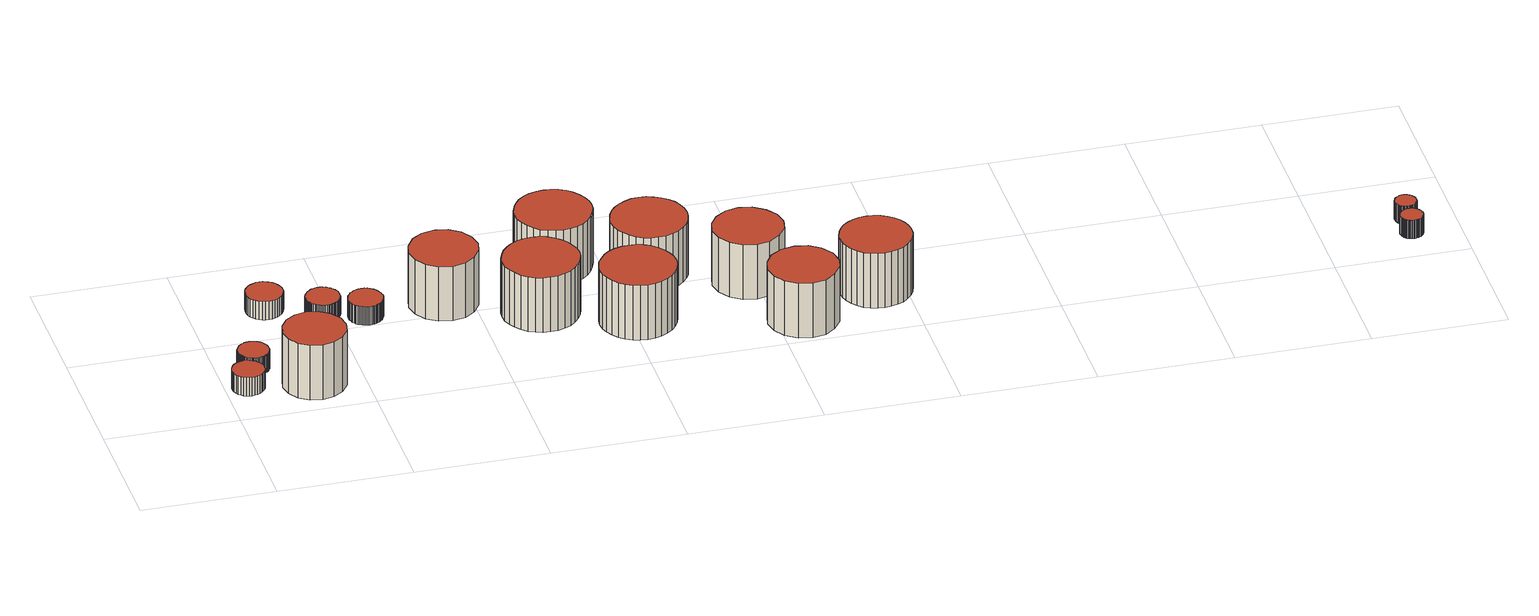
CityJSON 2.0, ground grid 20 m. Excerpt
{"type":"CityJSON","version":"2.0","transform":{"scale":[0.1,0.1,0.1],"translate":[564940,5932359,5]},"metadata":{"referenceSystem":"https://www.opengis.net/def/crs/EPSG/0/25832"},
"CityObjects":{
"building1":{"type":"Building","attributes":{"Gemeindeschluessel":"02000000","Geometrietyp2DReferenz":"3000","function":"51003_1205","roofType":"1000","measuredHeight":3},"geometry":[{"type":"MultiSurface","lod":"2","boundaries":[[[0,1,2,3,4,5,6,7,8,9,10,11,12,13,14,15,16,17,18,19,20,21,22,23,24,25,26,27,28,29,30,31,32,33,34,35]],[[36,37,38,39,40,41,42,43,44,45,46,47,48,49,50,51,52,53,54,55,56,57,58,59,60,61,62,63,64,65,66,67,68,69,70,71]],[[71,70,1,0]],[[70,69,2,1]],[[69,68,3,2]],[[68,67,4,3]],[[67,66,5,4]],[[66,65,6,5]],[[65,64,7,6]],[[64,63,8,7]],[[63,62,9,8]],[[62,61,10,9]],[[61,60,11,10]],[[60,59,12,11]],[[59,58,13,12]],[[58,57,14,13]],[[57,56,15,14]],[[56,55,16,15]],[[55,54,17,16]],[[54,53,18,17]],[[53,52,19,18]],[[52,51,20,19]],[[51,50,21,20]],[[50,49,22,21]],[[49,48,23,22]],[[48,47,24,23]],[[47,46,25,24]],[[46,45,26,25]],[[45,44,27,26]],[[44,43,28,27]],[[43,42,29,28]],[[42,41,30,29]],[[41,40,31,30]],[[40,39,32,31]],[[39,38,33,32]],[[38,37,34,33]],[[37,36,35,34]],[[36,71,0,35]]],"semantics":{"surfaces":[{"type":"GroundSurface"},{"type":"RoofSurface"},{"type":"WallSurface"}],"values":[0,1,2,2,2,2,2,2,2,2,2,2,2,2,2,2,2,2,2,2,2,2,2,2,2,2,2,2,2,2,2,2,2,2,2,2,2,2]}}]},
"building2":{"type":"Building","attributes":{"Gemeindeschluessel":"02000000","Geometrietyp2DReferenz":"3000","function":"51003_1205","roofType":"1000","measuredHeight":3},"geometry":[{"type":"MultiSurface","lod":"2","boundaries":[[[72,73,74,75,76,77,78,79,80,81,82,83,84,85,86,87,88,89,90,91,92,93,94,95,96,97,98,99,100,101,102,103,104,105,106,107,108,109,110,111,112,113,114,115,116,117,118,119,120,121,122,123,124,125,126,127,128,129,130,131,132,133,134,135,136,137,138,139,140,141,142,143]],[[144,145,146,147,148,149,150,151,152,153,154,155,156,157,158,159,160,161,162,163,164,165,166,167,168,169,170,171,172,173,174,175,176,177,178,179,180,181,182,183,184,185,186,187,188,189,190,191,192,193,194,195,196,197,198,199,200,201,202,203,204,205,206,207,208,209,210,211,212,213,214,215]],[[215,214,73,72]],[[214,213,74,73]],[[213,212,75,74]],[[212,211,76,75]],[[211,210,77,76]],[[210,209,78,77]],[[209,208,79,78]],[[208,207,80,79]],[[207,206,81,80]],[[206,205,82,81]],[[205,204,83,82]],[[204,203,84,83]],[[203,202,85,84]],[[202,201,86,85]],[[201,200,87,86]],[[200,199,88,87]],[[199,198,89,88]],[[198,197,90,89]],[[197,196,91,90]],[[196,195,92,91]],[[195,194,93,92]],[[194,193,94,93]],[[193,192,95,94]],[[192,191,96,95]],[[191,190,97,96]],[[190,189,98,97]],[[189,188,99,98]],[[188,187,100,99]],[[187,186,101,100]],[[186,185,102,101]],[[185,184,103,102]],[[184,183,104,103]],[[183,182,105,104]],[[182,181,106,105]],[[181,180,107,106]],[[180,179,108,107]],[[179,178,109,108]],[[178,177,110,109]],[[177,176,111,110]],[[176,175,112,111]],[[175,174,113,112]],[[174,173,114,113]],[[173,172,115,114]],[[172,171,116,115]],[[171,170,117,116]],[[170,169,118,117]],[[169,168,119,118]],[[168,167,120,119]],[[167,166,121,120]],[[166,165,122,121]],[[165,164,123,122]],[[164,163,124,123]],[[163,162,125,124]],[[162,161,126,125]],[[161,160,127,126]],[[160,159,128,127]],[[159,158,129,128]],[[158,157,130,129]],[[157,156,131,130]],[[156,155,132,131]],[[155,154,133,132]],[[154,153,134,133]],[[153,152,135,134]],[[152,151,136,135]],[[151,150,137,136]],[[150,149,138,137]],[[149,148,139,138]],[[148,147,140,139]],[[147,146,141,140]],[[146,145,142,141]],[[145,144,143,142]],[[144,215,72,143]]],"semantics":{"surfaces":[{"type":"GroundSurface"},{"type":"RoofSurface"},{"type":"WallSurface"}],"values":[0,1,2,2,2,2,2,2,2,2,2,2,2,2,2,2,2,2,2,2,2,2,2,2,2,2,2,2,2,2,2,2,2,2,2,2,2,2,2,2,2,2,2,2,2,2,2,2,2,2,2,2,2,2,2,2,2,2,2,2,2,2,2,2,2,2,2,2,2,2,2,2,2,2]}}]},
"building3":{"type":"Building","attributes":{"Gemeindeschluessel":"02000000","Geometrietyp2DReferenz":"3000","function":"51003_1205","roofType":"1000","measuredHeight":9},"geometry":[{"type":"MultiSurface","lod":"2","boundaries":[[[216,217,218,219,220,221,222,223,224,225,226,227,228,229,230,231]],[[232,233,234,235,236,237,238,239,240,241,242,243,244,245,246,247]],[[247,246,217,216]],[[246,245,218,217]],[[245,244,219,218]],[[244,243,220,219]],[[243,242,221,220]],[[242,241,222,221]],[[241,240,223,222]],[[240,239,224,223]],[[239,238,225,224]],[[238,237,226,225]],[[237,236,227,226]],[[236,235,228,227]],[[235,234,229,228]],[[234,233,230,229]],[[233,232,231,230]],[[232,247,216,231]]],"semantics":{"surfaces":[{"type":"GroundSurface"},{"type":"RoofSurface"},{"type":"WallSurface"}],"values":[0,1,2,2,2,2,2,2,2,2,2,2,2,2,2,2,2,2]}}]},
"building4":{"type":"Building","attributes":{"Gemeindeschluessel":"02000000","Geometrietyp2DReferenz":"3000","function":"51003_1205","roofType":"1000","measuredHeight":3},"geometry":[{"type":"MultiSurface","lod":"2","boundaries":[[[248,249,250,251,252,253,254,255,256,257,258,259,260,261,262,263,264,265,266,267,268,269,270,271,272,273,274,275,276,277,278,279,280,281,282,283]],[[284,285,286,287,288,289,290,291,292,293,294,295,296,297,298,299,300,301,302,303,304,305,306,307,308,309,310,311,312,313,314,315,316,317,318,319]],[[319,318,249,248]],[[318,317,250,249]],[[317,316,251,250]],[[316,315,252,251]],[[315,314,253,252]],[[314,313,254,253]],[[313,312,255,254]],[[312,311,256,255]],[[311,310,257,256]],[[310,309,258,257]],[[309,308,259,258]],[[308,307,260,259]],[[307,306,261,260]],[[306,305,262,261]],[[305,304,263,262]],[[304,303,264,263]],[[303,302,265,264]],[[302,301,266,265]],[[301,300,267,266]],[[300,299,268,267]],[[299,298,269,268]],[[298,297,270,269]],[[297,296,271,270]],[[296,295,272,271]],[[295,294,273,272]],[[294,293,274,273]],[[293,292,275,274]],[[292,291,276,275]],[[291,290,277,276]],[[290,289,278,277]],[[289,288,279,278]],[[288,287,280,279]],[[287,286,281,280]],[[286,285,282,281]],[[285,284,283,282]],[[284,319,248,283]]],"semantics":{"surfaces":[{"type":"GroundSurface"},{"type":"RoofSurface"},{"type":"WallSurface"}],"values":[0,1,2,2,2,2,2,2,2,2,2,2,2,2,2,2,2,2,2,2,2,2,2,2,2,2,2,2,2,2,2,2,2,2,2,2,2,2]}}]},
"building5":{"type":"Building","attributes":{"Gemeindeschluessel":"02000000","Geometrietyp2DReferenz":"3000","function":"51003_1205","roofType":"1000","measuredHeight":3},"geometry":[{"type":"MultiSurface","lod":"2","boundaries":[[[320,321,322,323,324,325,326,327,328,329,330,331,332,333,334,335,336,337,338,339,340,341,342,343,344,345,346,347,348,349,350,351,352,353,354,355,356,357,358,359,360,361,362,363,364,365,366,367,368,369,370,371,372,373,374,375,376,377,378,379,380,381,382,383,384,385,386,387,388,389,390,391]],[[392,393,394,395,396,397,398,399,400,401,402,403,404,405,406,407,408,409,410,411,412,413,414,415,416,417,418,419,420,421,422,423,424,425,426,427,428,429,430,431,432,433,434,435,436,437,438,439,440,441,442,443,444,445,446,447,448,449,450,451,452,453,454,455,456,457,458,459,460,461,462,463]],[[463,462,321,320]],[[462,461,322,321]],[[461,460,323,322]],[[460,459,324,323]],[[459,458,325,324]],[[458,457,326,325]],[[457,456,327,326]],[[456,455,328,327]],[[455,454,329,328]],[[454,453,330,329]],[[453,452,331,330]],[[452,451,332,331]],[[451,450,333,332]],[[450,449,334,333]],[[449,448,335,334]],[[448,447,336,335]],[[447,446,337,336]],[[446,445,338,337]],[[445,444,339,338]],[[444,443,340,339]],[[443,442,341,340]],[[442,441,342,341]],[[441,440,343,342]],[[440,439,344,343]],[[439,438,345,344]],[[438,437,346,345]],[[437,436,347,346]],[[436,435,348,347]],[[435,434,349,348]],[[434,433,350,349]],[[433,432,351,350]],[[432,431,352,351]],[[431,430,353,352]],[[430,429,354,353]],[[429,428,355,354]],[[428,427,356,355]],[[427,426,357,356]],[[426,425,358,357]],[[425,424,359,358]],[[424,423,360,359]],[[423,422,361,360]],[[422,421,362,361]],[[421,420,363,362]],[[420,419,364,363]],[[419,418,365,364]],[[418,417,366,365]],[[417,416,367,366]],[[416,415,368,367]],[[415,414,369,368]],[[414,413,370,369]],[[413,412,371,370]],[[412,411,372,371]],[[411,410,373,372]],[[410,409,374,373]],[[409,408,375,374]],[[408,407,376,375]],[[407,406,377,376]],[[406,405,378,377]],[[405,404,379,378]],[[404,403,380,379]],[[403,402,381,380]],[[402,401,382,381]],[[401,400,383,382]],[[400,399,384,383]],[[399,398,385,384]],[[398,397,386,385]],[[397,396,387,386]],[[396,395,388,387]],[[395,394,389,388]],[[394,393,390,389]],[[393,392,391,390]],[[392,463,320,391]]],"semantics":{"surfaces":[{"type":"GroundSurface"},{"type":"RoofSurface"},{"type":"WallSurface"}],"values":[0,1,2,2,2,2,2,2,2,2,2,2,2,2,2,2,2,2,2,2,2,2,2,2,2,2,2,2,2,2,2,2,2,2,2,2,2,2,2,2,2,2,2,2,2,2,2,2,2,2,2,2,2,2,2,2,2,2,2,2,2,2,2,2,2,2,2,2,2,2,2,2,2,2]}}]},
"building6":{"type":"Building","attributes":{"Gemeindeschluessel":"02000000","Geometrietyp2DReferenz":"3000","function":"51003_1205","roofType":"1000","measuredHeight":3},"geometry":[{"type":"MultiSurface","lod":"2","boundaries":[[[464,465,466,467,468,469,470,471,472,473,474,475,476,477,478,479,480,481,482,483,484,485,486,487,488,489,490,491,492,493,494,495,496,497,498,499,500,501,502,503,504,505,506,507,508,509,510,511,512,513,514,515,516,517,518,519,520,521,522,523,524,525,526,527,528,529,530,531,532,533,534,535]],[[536,537,538,539,540,541,542,543,544,545,546,547,548,549,550,551,552,553,554,555,556,557,558,559,560,561,562,563,564,565,566,567,568,569,570,571,572,573,574,575,576,577,578,579,580,581,582,583,584,585,586,587,588,589,590,591,592,593,594,595,596,597,598,599,600,601,602,603,604,605,606,607]],[[607,606,465,464]],[[606,605,466,465]],[[605,604,467,466]],[[604,603,468,467]],[[603,602,469,468]],[[602,601,470,469]],[[601,600,471,470]],[[600,599,472,471]],[[599,598,473,472]],[[598,597,474,473]],[[597,596,475,474]],[[596,595,476,475]],[[595,594,477,476]],[[594,593,478,477]],[[593,592,479,478]],[[592,591,480,479]],[[591,590,481,480]],[[590,589,482,481]],[[589,588,483,482]],[[588,587,484,483]],[[587,586,485,484]],[[586,585,486,485]],[[585,584,487,486]],[[584,583,488,487]],[[583,582,489,488]],[[582,581,490,489]],[[581,580,491,490]],[[580,579,492,491]],[[579,578,493,492]],[[578,577,494,493]],[[577,576,495,494]],[[576,575,496,495]],[[575,574,497,496]],[[574,573,498,497]],[[573,572,499,498]],[[572,571,500,499]],[[571,570,501,500]],[[570,569,502,501]],[[569,568,503,502]],[[568,567,504,503]],[[567,566,505,504]],[[566,565,506,505]],[[565,564,507,506]],[[564,563,508,507]],[[563,562,509,508]],[[562,561,510,509]],[[561,560,511,510]],[[560,559,512,511]],[[559,558,513,512]],[[558,557,514,513]],[[557,556,515,514]],[[556,555,516,515]],[[555,554,517,516]],[[554,553,518,517]],[[553,552,519,518]],[[552,551,520,519]],[[551,550,521,520]],[[550,549,522,521]],[[549,548,523,522]],[[548,547,524,523]],[[547,546,525,524]],[[546,545,526,525]],[[545,544,527,526]],[[544,543,528,527]],[[543,542,529,528]],[[542,541,530,529]],[[541,540,531,530]],[[540,539,532,531]],[[539,538,533,532]],[[538,537,534,533]],[[537,536,535,534]],[[536,607,464,535]]],"semantics":{"surfaces":[{"type":"GroundSurface"},{"type":"RoofSurface"},{"type":"WallSurface"}],"values":[0,1,2,2,2,2,2,2,2,2,2,2,2,2,2,2,2,2,2,2,2,2,2,2,2,2,2,2,2,2,2,2,2,2,2,2,2,2,2,2,2,2,2,2,2,2,2,2,2,2,2,2,2,2,2,2,2,2,2,2,2,2,2,2,2,2,2,2,2,2,2,2,2,2]}}]},
"building7":{"type":"Building","attributes":{"Gemeindeschluessel":"02000000","Geometrietyp2DReferenz":"3000","function":"51003_1205","roofType":"1000","measuredHeight":9},"geometry":[{"type":"MultiSurface","lod":"2","boundaries":[[[608,609,610,611,612,613,614,615,616,617,618,619,620,621,622,623]],[[624,625,626,627,628,629,630,631,632,633,634,635,636,637,638,639]],[[639,638,609,608]],[[638,637,610,609]],[[637,636,611,610]],[[636,635,612,611]],[[635,634,613,612]],[[634,633,614,613]],[[633,632,615,614]],[[632,631,616,615]],[[631,630,617,616]],[[630,629,618,617]],[[629,628,619,618]],[[628,627,620,619]],[[627,626,621,620]],[[626,625,622,621]],[[625,624,623,622]],[[624,639,608,623]]],"semantics":{"surfaces":[{"type":"GroundSurface"},{"type":"RoofSurface"},{"type":"WallSurface"}],"values":[0,1,2,2,2,2,2,2,2,2,2,2,2,2,2,2,2,2]}}]},
"building8":{"type":"Building","attributes":{"Gemeindeschluessel":"02000000","Geometrietyp2DReferenz":"3000","function":"51003_1205","roofType":"1000","measuredHeight":9},"geometry":[{"type":"MultiSurface","lod":"2","boundaries":[[[640,641,642,643,644,645,646,647,648,649,650,651,652,653,654,655,656,657,658,659,660,661,662,663,664,665,666,667,668,669,670,671]],[[672,673,674,675,676,677,678,679,680,681,682,683,684,685,686,687,688,689,690,691,692,693,694,695,696,697,698,699,700,701,702,703]],[[703,702,641,640]],[[702,701,642,641]],[[701,700,643,642]],[[700,699,644,643]],[[699,698,645,644]],[[698,697,646,645]],[[697,696,647,646]],[[696,695,648,647]],[[695,694,649,648]],[[694,693,650,649]],[[693,692,651,650]],[[692,691,652,651]],[[691,690,653,652]],[[690,689,654,653]],[[689,688,655,654]],[[688,687,656,655]],[[687,686,657,656]],[[686,685,658,657]],[[685,684,659,658]],[[684,683,660,659]],[[683,682,661,660]],[[682,681,662,661]],[[681,680,663,662]],[[680,679,664,663]],[[679,678,665,664]],[[678,677,666,665]],[[677,676,667,666]],[[676,675,668,667]],[[675,674,669,668]],[[674,673,670,669]],[[673,672,671,670]],[[672,703,640,671]]],"semantics":{"surfaces":[{"type":"GroundSurface"},{"type":"RoofSurface"},{"type":"WallSurface"}],"values":[0,1,2,2,2,2,2,2,2,2,2,2,2,2,2,2,2,2,2,2,2,2,2,2,2,2,2,2,2,2,2,2,2,2]}}]},
"building9":{"type":"Building","attributes":{"Gemeindeschluessel":"02000000","Geometrietyp2DReferenz":"3000","function":"51003_1205","roofType":"1000","measuredHeight":9},"geometry":[{"type":"MultiSurface","lod":"2","boundaries":[[[704,705,706,707,708,709,710,711,712,713,714,715,716,717,718,719,720,721,722,723,724,725,726,727,728,729,730,731,732,733,734,735]],[[736,737,738,739,740,741,742,743,744,745,746,747,748,749,750,751,752,753,754,755,756,757,758,759,760,761,762,763,764,765,766,767]],[[767,766,705,704]],[[766,765,706,705]],[[765,764,707,706]],[[764,763,708,707]],[[763,762,709,708]],[[762,761,710,709]],[[761,760,711,710]],[[760,759,712,711]],[[759,758,713,712]],[[758,757,714,713]],[[757,756,715,714]],[[756,755,716,715]],[[755,754,717,716]],[[754,753,718,717]],[[753,752,719,718]],[[752,751,720,719]],[[751,750,721,720]],[[750,749,722,721]],[[749,748,723,722]],[[748,747,724,723]],[[747,746,725,724]],[[746,745,726,725]],[[745,744,727,726]],[[744,743,728,727]],[[743,742,729,728]],[[742,741,730,729]],[[741,740,731,730]],[[740,739,732,731]],[[739,738,733,732]],[[738,737,734,733]],[[737,736,735,734]],[[736,767,704,735]]],"semantics":{"surfaces":[{"type":"GroundSurface"},{"type":"RoofSurface"},{"type":"WallSurface"}],"values":[0,1,2,2,2,2,2,2,2,2,2,2,2,2,2,2,2,2,2,2,2,2,2,2,2,2,2,2,2,2,2,2,2,2]}}]},
"building10":{"type":"Building","attributes":{"Gemeindeschluessel":"02000000","Geometrietyp2DReferenz":"3000","function":"51003_1205","roofType":"1000","measuredHeight":9},"geometry":[{"type":"MultiSurface","lod":"2","boundaries":[[[768,769,770,771,772,773,774,775,776,777,778,779,780,781,782,783,784,785,786,787,788,789,790,791,792,793,794,795,796,797,798,799]],[[800,801,802,803,804,805,806,807,808,809,810,811,812,813,814,815,816,817,818,819,820,821,822,823,824,825,826,827,828,829,830,831]],[[831,830,769,768]],[[830,829,770,769]],[[829,828,771,770]],[[828,827,772,771]],[[827,826,773,772]],[[826,825,774,773]],[[825,824,775,774]],[[824,823,776,775]],[[823,822,777,776]],[[822,821,778,777]],[[821,820,779,778]],[[820,819,780,779]],[[819,818,781,780]],[[818,817,782,781]],[[817,816,783,782]],[[816,815,784,783]],[[815,814,785,784]],[[814,813,786,785]],[[813,812,787,786]],[[812,811,788,787]],[[811,810,789,788]],[[810,809,790,789]],[[809,808,791,790]],[[808,807,792,791]],[[807,806,793,792]],[[806,805,794,793]],[[805,804,795,794]],[[804,803,796,795]],[[803,802,797,796]],[[802,801,798,797]],[[801,800,799,798]],[[800,831,768,799]]],"semantics":{"surfaces":[{"type":"GroundSurface"},{"type":"RoofSurface"},{"type":"WallSurface"}],"values":[0,1,2,2,2,2,2,2,2,2,2,2,2,2,2,2,2,2,2,2,2,2,2,2,2,2,2,2,2,2,2,2,2,2]}}]},
"building11":{"type":"Building","attributes":{"Gemeindeschluessel":"02000000","Geometrietyp2DReferenz":"3000","function":"51003_1205","roofType":"1000","measuredHeight":9},"geometry":[{"type":"MultiSurface","lod":"2","boundaries":[[[832,833,834,835,836,837,838,839,840,841,842,843,844,845,846,847,848,849,850,851,852,853,854,855,856,857,858,859,860,861,862,863]],[[864,865,866,867,868,869,870,871,872,873,874,875,876,877,878,879,880,881,882,883,884,885,886,887,888,889,890,891,892,893,894,895]],[[895,894,833,832]],[[894,893,834,833]],[[893,892,835,834]],[[892,891,836,835]],[[891,890,837,836]],[[890,889,838,837]],[[889,888,839,838]],[[888,887,840,839]],[[887,886,841,840]],[[886,885,842,841]],[[885,884,843,842]],[[884,883,844,843]],[[883,882,845,844]],[[882,881,846,845]],[[881,880,847,846]],[[880,879,848,847]],[[879,878,849,848]],[[878,877,850,849]],[[877,876,851,850]],[[876,875,852,851]],[[875,874,853,852]],[[874,873,854,853]],[[873,872,855,854]],[[872,871,856,855]],[[871,870,857,856]],[[870,869,858,857]],[[869,868,859,858]],[[868,867,860,859]],[[867,866,861,860]],[[866,865,862,861]],[[865,864,863,862]],[[864,895,832,863]]],"semantics":{"surfaces":[{"type":"GroundSurface"},{"type":"RoofSurface"},{"type":"WallSurface"}],"values":[0,1,2,2,2,2,2,2,2,2,2,2,2,2,2,2,2,2,2,2,2,2,2,2,2,2,2,2,2,2,2,2,2,2]}}]},
"building12":{"type":"Building","attributes":{"Gemeindeschluessel":"02000000","Geometrietyp2DReferenz":"3000","function":"51003_1205","roofType":"1000","measuredHeight":9},"geometry":[{"type":"MultiSurface","lod":"2","boundaries":[[[896,897,898,899,900,901,902,903,904,905,906,907,908,909,910,911]],[[912,913,914,915,916,917,918,919,920,921,922,923,924,925,926,927]],[[927,926,897,896]],[[926,925,898,897]],[[925,924,899,898]],[[924,923,900,899]],[[923,922,901,900]],[[922,921,902,901]],[[921,920,903,902]],[[920,919,904,903]],[[919,918,905,904]],[[918,917,906,905]],[[917,916,907,906]],[[916,915,908,907]],[[915,914,909,908]],[[914,913,910,909]],[[913,912,911,910]],[[912,927,896,911]]],"semantics":{"surfaces":[{"type":"GroundSurface"},{"type":"RoofSurface"},{"type":"WallSurface"}],"values":[0,1,2,2,2,2,2,2,2,2,2,2,2,2,2,2,2,2]}}]},
"building13":{"type":"Building","attributes":{"Gemeindeschluessel":"02000000","Geometrietyp2DReferenz":"3000","function":"51003_1205","roofType":"1000","measuredHeight":9},"geometry":[{"type":"MultiSurface","lod":"2","boundaries":[[[928,929,930,931,932,933,934,935,936,937,938,939,940,941,942,943]],[[944,945,946,947,948,949,950,951,952,953,954,955,956,957,958,959]],[[959,958,929,928]],[[958,957,930,929]],[[957,956,931,930]],[[956,955,932,931]],[[955,954,933,932]],[[954,953,934,933]],[[953,952,935,934]],[[952,951,936,935]],[[951,950,937,936]],[[950,949,938,937]],[[949,948,939,938]],[[948,947,940,939]],[[947,946,941,940]],[[946,945,942,941]],[[945,944,943,942]],[[944,959,928,943]]],"semantics":{"surfaces":[{"type":"GroundSurface"},{"type":"RoofSurface"},{"type":"WallSurface"}],"values":[0,1,2,2,2,2,2,2,2,2,2,2,2,2,2,2,2,2]}}]},
"building14":{"type":"Building","attributes":{"Gemeindeschluessel":"02000000","Geometrietyp2DReferenz":"3000","function":"51003_1205","roofType":"1000","measuredHeight":9},"geometry":[{"type":"MultiSurface","lod":"2","boundaries":[[[960,961,962,963,964,965,966,967,968,969,970,971,972,973,974,975,976,977,978,979,980,981,982,983,984,985,986,987,988,989,990,991]],[[992,993,994,995,996,997,998,999,1000,1001,1002,1003,1004,1005,1006,1007,1008,1009,1010,1011,1012,1013,1014,1015,1016,1017,1018,1019,1020,1021,1022,1023]],[[1023,1022,961,960]],[[1022,1021,962,961]],[[1021,1020,963,962]],[[1020,1019,964,963]],[[1019,1018,965,964]],[[1018,1017,966,965]],[[1017,1016,967,966]],[[1016,1015,968,967]],[[1015,1014,969,968]],[[1014,1013,970,969]],[[1013,1012,971,970]],[[1012,1011,972,971]],[[1011,1010,973,972]],[[1010,1009,974,973]],[[1009,1008,975,974]],[[1008,1007,976,975]],[[1007,1006,977,976]],[[1006,1005,978,977]],[[1005,1004,979,978]],[[1004,1003,980,979]],[[1003,1002,981,980]],[[1002,1001,982,981]],[[1001,1000,983,982]],[[1000,999,984,983]],[[999,998,985,984]],[[998,997,986,985]],[[997,996,987,986]],[[996,995,988,987]],[[995,994,989,988]],[[994,993,990,989]],[[993,992,991,990]],[[992,1023,960,991]]],"semantics":{"surfaces":[{"type":"GroundSurface"},{"type":"RoofSurface"},{"type":"WallSurface"}],"values":[0,1,2,2,2,2,2,2,2,2,2,2,2,2,2,2,2,2,2,2,2,2,2,2,2,2,2,2,2,2,2,2,2,2]}}]},
"building15":{"type":"Building","attributes":{"Gemeindeschluessel":"02000000","Geometrietyp2DReferenz":"3000","function":"51003_1205","roofType":"1000","measuredHeight":3},"geometry":[{"type":"MultiSurface","lod":"2","boundaries":[[[1024,1025,1026,1027,1028,1029,1030,1031,1032,1033,1034,1035,1036,1037,1038,1039,1040,1041,1042,1043,1044,1045,1046,1047,1048,1049,1050,1051,1052,1053,1054,1055,1056,1057,1058,1059,1060,1061,1062,1063,1064,1065,1066,1067,1068,1069,1070,1071,1072,1073,1074,1075,1076,1077,1078,1079,1080,1081,1082,1083,1084,1085,1086,1087,1088,1089,1090,1091,1092,1093,1094,1095]],[[1096,1097,1098,1099,1100,1101,1102,1103,1104,1105,1106,1107,1108,1109,1110,1111,1112,1113,1114,1115,1116,1117,1118,1119,1120,1121,1122,1123,1124,1125,1126,1127,1128,1129,1130,1131,1132,1133,1134,1135,1136,1137,1138,1139,1140,1141,1142,1143,1144,1145,1146,1147,1148,1149,1150,1151,1152,1153,1154,1155,1156,1157,1158,1159,1160,1161,1162,1163,1164,1165,1166,1167]],[[1167,1166,1025,1024]],[[1166,1165,1026,1025]],[[1165,1164,1027,1026]],[[1164,1163,1028,1027]],[[1163,1162,1029,1028]],[[1162,1161,1030,1029]],[[1161,1160,1031,1030]],[[1160,1159,1032,1031]],[[1159,1158,1033,1032]],[[1158,1157,1034,1033]],[[1157,1156,1035,1034]],[[1156,1155,1036,1035]],[[1155,1154,1037,1036]],[[1154,1153,1038,1037]],[[1153,1152,1039,1038]],[[1152,1151,1040,1039]],[[1151,1150,1041,1040]],[[1150,1149,1042,1041]],[[1149,1148,1043,1042]],[[1148,1147,1044,1043]],[[1147,1146,1045,1044]],[[1146,1145,1046,1045]],[[1145,1144,1047,1046]],[[1144,1143,1048,1047]],[[1143,1142,1049,1048]],[[1142,1141,1050,1049]],[[1141,1140,1051,1050]],[[1140,1139,1052,1051]],[[1139,1138,1053,1052]],[[1138,1137,1054,1053]],[[1137,1136,1055,1054]],[[1136,1135,1056,1055]],[[1135,1134,1057,1056]],[[1134,1133,1058,1057]],[[1133,1132,1059,1058]],[[1132,1131,1060,1059]],[[1131,1130,1061,1060]],[[1130,1129,1062,1061]],[[1129,1128,1063,1062]],[[1128,1127,1064,1063]],[[1127,1126,1065,1064]],[[1126,1125,1066,1065]],[[1125,1124,1067,1066]],[[1124,1123,1068,1067]],[[1123,1122,1069,1068]],[[1122,1121,1070,1069]],[[1121,1120,1071,1070]],[[1120,1119,1072,1071]],[[1119,1118,1073,1072]],[[1118,1117,1074,1073]],[[1117,1116,1075,1074]],[[1116,1115,1076,1075]],[[1115,1114,1077,1076]],[[1114,1113,1078,1077]],[[1113,1112,1079,1078]],[[1112,1111,1080,1079]],[[1111,1110,1081,1080]],[[1110,1109,1082,1081]],[[1109,1108,1083,1082]],[[1108,1107,1084,1083]],[[1107,1106,1085,1084]],[[1106,1105,1086,1085]],[[1105,1104,1087,1086]],[[1104,1103,1088,1087]],[[1103,1102,1089,1088]],[[1102,1101,1090,1089]],[[1101,1100,1091,1090]],[[1100,1099,1092,1091]],[[1099,1098,1093,1092]],[[1098,1097,1094,1093]],[[1097,1096,1095,1094]],[[1096,1167,1024,1095]]],"semantics":{"surfaces":[{"type":"GroundSurface"},{"type":"RoofSurface"},{"type":"WallSurface"}],"values":[0,1,2,2,2,2,2,2,2,2,2,2,2,2,2,2,2,2,2,2,2,2,2,2,2,2,2,2,2,2,2,2,2,2,2,2,2,2,2,2,2,2,2,2,2,2,2,2,2,2,2,2,2,2,2,2,2,2,2,2,2,2,2,2,2,2,2,2,2,2,2,2,2,2]}}]},
"building16":{"type":"Building","attributes":{"Gemeindeschluessel":"02000000","Geometrietyp2DReferenz":"3000","function":"51003_1205","roofType":"1000","measuredHeight":3},"geometry":[{"type":"MultiSurface","lod":"2","boundaries":[[[1168,1169,1170,1171,1172,1173,1174,1175,1176,1177,1178,1179,1180,1181,1182,1183,1184,1185,1186,1187,1188,1189,1190,1191,1192,1193,1194,1195,1196,1197,1198,1199,1200,1201,1202,1203,1204,1205,1206,1207,1208,1209,1210,1211,1212,1213,1214,1215,1216,1217,1218,1219,1220,1221,1222,1223,1224,1225,1226,1227,1228,1229,1230,1231,1232,1233,1234,1235,1236,1237,1238,1239]],[[1240,1241,1242,1243,1244,1245,1246,1247,1248,1249,1250,1251,1252,1253,1254,1255,1256,1257,1258,1259,1260,1261,1262,1263,1264,1265,1266,1267,1268,1269,1270,1271,1272,1273,1274,1275,1276,1277,1278,1279,1280,1281,1282,1283,1284,1285,1286,1287,1288,1289,1290,1291,1292,1293,1294,1295,1296,1297,1298,1299,1300,1301,1302,1303,1304,1305,1306,1307,1308,1309,1310,1311]],[[1311,1310,1169,1168]],[[1310,1309,1170,1169]],[[1309,1308,1171,1170]],[[1308,1307,1172,1171]],[[1307,1306,1173,1172]],[[1306,1305,1174,1173]],[[1305,1304,1175,1174]],[[1304,1303,1176,1175]],[[1303,1302,1177,1176]],[[1302,1301,1178,1177]],[[1301,1300,1179,1178]],[[1300,1299,1180,1179]],[[1299,1298,1181,1180]],[[1298,1297,1182,1181]],[[1297,1296,1183,1182]],[[1296,1295,1184,1183]],[[1295,1294,1185,1184]],[[1294,1293,1186,1185]],[[1293,1292,1187,1186]],[[1292,1291,1188,1187]],[[1291,1290,1189,1188]],[[1290,1289,1190,1189]],[[1289,1288,1191,1190]],[[1288,1287,1192,1191]],[[1287,1286,1193,1192]],[[1286,1285,1194,1193]],[[1285,1284,1195,1194]],[[1284,1283,1196,1195]],[[1283,1282,1197,1196]],[[1282,1281,1198,1197]],[[1281,1280,1199,1198]],[[1280,1279,1200,1199]],[[1279,1278,1201,1200]],[[1278,1277,1202,1201]],[[1277,1276,1203,1202]],[[1276,1275,1204,1203]],[[1275,1274,1205,1204]],[[1274,1273,1206,1205]],[[1273,1272,1207,1206]],[[1272,1271,1208,1207]],[[1271,1270,1209,1208]],[[1270,1269,1210,1209]],[[1269,1268,1211,1210]],[[1268,1267,1212,1211]],[[1267,1266,1213,1212]],[[1266,1265,1214,1213]],[[1265,1264,1215,1214]],[[1264,1263,1216,1215]],[[1263,1262,1217,1216]],[[1262,1261,1218,1217]],[[1261,1260,1219,1218]],[[1260,1259,1220,1219]],[[1259,1258,1221,1220]],[[1258,1257,1222,1221]],[[1257,1256,1223,1222]],[[1256,1255,1224,1223]],[[1255,1254,1225,1224]],[[1254,1253,1226,1225]],[[1253,1252,1227,1226]],[[1252,1251,1228,1227]],[[1251,1250,1229,1228]],[[1250,1249,1230,1229]],[[1249,1248,1231,1230]],[[1248,1247,1232,1231]],[[1247,1246,1233,1232]],[[1246,1245,1234,1233]],[[1245,1244,1235,1234]],[[1244,1243,1236,1235]],[[1243,1242,1237,1236]],[[1242,1241,1238,1237]],[[1241,1240,1239,1238]],[[1240,1311,1168,1239]]],"semantics":{"surfaces":[{"type":"GroundSurface"},{"type":"RoofSurface"},{"type":"WallSurface"}],"values":[0,1,2,2,2,2,2,2,2,2,2,2,2,2,2,2,2,2,2,2,2,2,2,2,2,2,2,2,2,2,2,2,2,2,2,2,2,2,2,2,2,2,2,2,2,2,2,2,2,2,2,2,2,2,2,2,2,2,2,2,2,2,2,2,2,2,2,2,2,2,2,2,2,2]}}]}
},
"vertices":[
[33,106,6],[37,105,6],[41,104,6],[45,102,6],[49,100,6],[51,97,6],[54,94,6],[56,90,6],[57,86,6],[57,82,6],[57,78,6],[56,74,6],[54,70,6],[51,67,6],[49,64,6],[45,61,6],[41,60,6],[37,59,6],[33,58,6],[29,59,6],[25,60,6],[21,61,6],[18,64,6],[15,67,6],[13,70,6],[11,74,6],[10,78,6],[10,82,6],[10,86,6],[11,90,6],[13,94,6],[15,97,6],[18,100,6],[21,102,6],[25,104,6],[29,105,6],[29,105,36],[25,104,36],[21,102,36],[18,100,36],[15,97,36],[13,94,36],[11,90,36],[10,86,36],[10,82,36],[10,78,36],[11,74,36],[13,70,36],[15,67,36],[18,64,36],[21,61,36],[25,60,36],[29,59,36],[33,58,36],[37,59,36],[41,60,36],[45,61,36],[49,64,36],[51,67,36],[54,70,36],[56,74,36],[57,78,36],[57,82,36],[57,86,36],[56,90,36],[54,94,36],[51,97,36],[49,100,36],[45,102,36],[41,104,36],[37,105,36],[33,106,36],
[53,152,7],[55,152,7],[57,152,7],[59,151,7],[61,151,7],[63,150,7],[65,149,7],[66,148,7],[68,147,7],[70,145,7],[71,144,7],[72,142,7],[73,140,7],[74,139,7],[75,137,7],[75,135,7],[76,133,7],[76,131,7],[76,129,7],[76,127,7],[76,125,7],[75,123,7],[75,121,7],[74,119,7],[73,118,7],[72,116,7],[71,114,7],[70,113,7],[68,112,7],[66,110,7],[65,109,7],[63,108,7],[61,108,7],[59,107,7],[57,107,7],[55,106,7],[53,106,7],[51,106,7],[49,107,7],[47,107,7],[46,108,7],[44,108,7],[42,109,7],[40,110,7],[39,112,7],[37,113,7],[36,114,7],[35,116,7],[34,118,7],[33,119,7],[32,121,7],[31,123,7],[31,125,7],[31,127,7],[30,129,7],[31,131,7],[31,133,7],[31,135,7],[32,137,7],[33,139,7],[34,140,7],[35,142,7],[36,144,7],[37,145,7],[39,147,7],[40,148,7],[42,149,7],[44,150,7],[46,151,7],[47,151,7],[49,152,7],[51,152,7],[51,152,37],[49,152,37],[47,151,37],[46,151,37],[44,150,37],[42,149,37],[40,148,37],[39,147,37],[37,145,37],[36,144,37],[35,142,37],[34,140,37],[33,139,37],[32,137,37],[31,135,37],[31,133,37],[31,131,37],[30,129,37],[31,127,37],[31,125,37],[31,123,37],[32,121,37],[33,119,37],[34,118,37],[35,116,37],[36,114,37],[37,113,37],[39,112,37],[40,110,37],[42,109,37],[44,108,37],[46,108,37],[47,107,37],[49,107,37],[51,106,37],[53,106,37],[55,106,37],[57,107,37],[59,107,37],[61,108,37],[63,108,37],[65,109,37],[66,110,37],[68,112,37],[70,113,37],[71,114,37],[72,116,37],[73,118,37],[74,119,37],[75,121,37],[75,123,37],[76,125,37],[76,127,37],[76,129,37],[76,131,37],[76,133,37],[75,135,37],[75,137,37],[74,139,37],[73,140,37],[72,142,37],[71,144,37],[70,145,37],[68,147,37],[66,148,37],[65,149,37],[63,150,37],[61,151,37],[59,151,37],[57,152,37],[55,152,37],[53,152,37],
[80,69,6],[84,87,6],[94,102,6],[109,112,6],[127,116,6],[144,112,6],[159,102,6],[170,87,6],[173,69,6],[170,51,6],[159,36,6],[144,26,6],[127,22,6],[109,26,6],[94,36,6],[84,51,6],[84,51,96],[94,36,96],[109,26,96],[127,22,96],[144,26,96],[159,36,96],[170,51,96],[173,69,96],[170,87,96],[159,102,96],[144,112,96],[127,116,96],[109,112,96],[94,102,96],[84,87,96],[80,69,96],
[110,308,5],[115,308,5],[119,306,5],[123,304,5],[127,302,5],[131,298,5],[133,294,5],[135,290,5],[137,285,5],[137,281,5],[137,276,5],[135,271,5],[133,267,5],[131,263,5],[127,260,5],[123,257,5],[119,255,5],[115,254,5],[110,253,5],[105,254,5],[101,255,5],[96,257,5],[92,260,5],[89,263,5],[86,267,5],[84,271,5],[83,276,5],[83,281,5],[83,285,5],[84,290,5],[86,294,5],[89,298,5],[92,302,5],[96,304,5],[101,306,5],[105,308,5],[105,308,35],[101,306,35],[96,304,35],[92,302,35],[89,298,35],[86,294,35],[84,290,35],[83,285,35],[83,281,35],[83,276,35],[84,271,35],[86,267,35],[89,263,35],[92,260,35],[96,257,35],[101,255,35],[105,254,35],[110,253,35],[115,254,35],[119,255,35],[123,257,35],[127,260,35],[131,263,35],[133,267,35],[135,271,35],[137,276,35],[137,281,35],[137,285,35],[135,290,35],[133,294,35],[131,298,35],[127,302,35],[123,304,35],[119,306,35],[115,308,35],[110,308,35],
[187,272,5],[189,272,5],[191,272,5],[193,271,5],[195,270,5],[197,270,5],[199,269,5],[201,267,5],[203,266,5],[204,265,5],[206,263,5],[207,261,5],[208,260,5],[209,258,5],[210,256,5],[211,254,5],[211,251,5],[211,249,5],[211,247,5],[211,245,5],[211,243,5],[211,241,5],[210,239,5],[209,237,5],[208,235,5],[207,233,5],[206,231,5],[204,229,5],[203,228,5],[201,227,5],[199,226,5],[197,225,5],[195,224,5],[193,223,5],[191,223,5],[189,222,5],[187,222,5],[184,222,5],[182,223,5],[180,223,5],[178,224,5],[176,225,5],[174,226,5],[172,227,5],[171,228,5],[169,230,5],[167,231,5],[166,233,5],[165,235,5],[164,237,5],[163,239,5],[162,241,5],[162,243,5],[162,245,5],[162,247,5],[162,249,5],[162,251,5],[162,254,5],[163,256,5],[164,258,5],[165,260,5],[166,261,5],[167,263,5],[169,265,5],[171,266,5],[172,267,5],[174,269,5],[176,270,5],[178,270,5],[180,271,5],[182,272,5],[184,272,5],[184,272,35],[182,272,35],[180,271,35],[178,270,35],[176,270,35],[174,269,35],[172,267,35],[171,266,35],[169,265,35],[167,263,35],[166,261,35],[165,260,35],[164,258,35],[163,256,35],[162,254,35],[162,251,35],[162,249,35],[162,247,35],[162,245,35],[162,243,35],[162,241,35],[163,239,35],[164,237,35],[165,235,35],[166,233,35],[167,231,35],[169,230,35],[171,228,35],[172,227,35],[174,226,35],[176,225,35],[178,224,35],[180,223,35],[182,223,35],[184,222,35],[187,222,35],[189,222,35],[191,223,35],[193,223,35],[195,224,35],[197,225,35],[199,226,35],[201,227,35],[203,228,35],[204,229,35],[206,231,35],[207,233,35],[208,235,35],[209,237,35],[210,239,35],[211,241,35],[211,243,35],[211,245,35],[211,247,35],[211,249,35],[211,251,35],[211,254,35],[210,256,35],[209,258,35],[208,260,35],[207,261,35],[206,263,35],[204,265,35],[203,266,35],[201,267,35],[199,269,35],[197,270,35],[195,270,35],[193,271,35],[191,272,35],[189,272,35],[187,272,35],
[243,250,7],[246,250,7],[248,250,7],[250,249,7],[252,249,7],[254,248,7],[256,247,7],[258,245,7],[260,244,7],[261,243,7],[263,241,7],[264,239,7],[265,237,7],[266,235,7],[267,233,7],[268,231,7],[268,229,7],[269,227,7],[269,225,7],[269,222,7],[268,220,7],[268,218,7],[267,216,7],[266,214,7],[265,212,7],[264,210,7],[263,208,7],[261,207,7],[260,205,7],[258,204,7],[256,203,7],[254,202,7],[252,201,7],[250,200,7],[248,200,7],[246,199,7],[243,199,7],[241,199,7],[239,200,7],[237,200,7],[235,201,7],[233,202,7],[231,203,7],[229,204,7],[227,205,7],[225,207,7],[224,208,7],[223,210,7],[221,212,7],[220,214,7],[220,216,7],[219,218,7],[218,220,7],[218,222,7],[218,225,7],[218,227,7],[218,229,7],[219,231,7],[220,233,7],[220,235,7],[221,237,7],[223,239,7],[224,241,7],[225,243,7],[227,244,7],[229,245,7],[231,247,7],[233,248,7],[235,249,7],[237,249,7],[239,250,7],[241,250,7],[241,250,37],[239,250,37],[237,249,37],[235,249,37],[233,248,37],[231,247,37],[229,245,37],[227,244,37],[225,243,37],[224,241,37],[223,239,37],[221,237,37],[220,235,37],[220,233,37],[219,231,37],[218,229,37],[218,227,37],[218,225,37],[218,222,37],[218,220,37],[219,218,37],[220,216,37],[220,214,37],[221,212,37],[223,210,37],[224,208,37],[225,207,37],[227,205,37],[229,204,37],[231,203,37],[233,202,37],[235,201,37],[237,200,37],[239,200,37],[241,199,37],[243,199,37],[246,199,37],[248,200,37],[250,200,37],[252,201,37],[254,202,37],[256,203,37],[258,204,37],[260,205,37],[261,207,37],[263,208,37],[264,210,37],[265,212,37],[266,214,37],[267,216,37],[268,218,37],[268,220,37],[269,222,37],[269,225,37],[269,227,37],[268,229,37],[268,231,37],[267,233,37],[266,235,37],[265,237,37],[264,239,37],[263,241,37],[261,243,37],[260,244,37],[258,245,37],[256,247,37],[254,248,37],[252,249,37],[250,249,37],[248,250,37],[246,250,37],[243,250,37],
[309,234,5],[313,253,5],[324,270,5],[340,281,5],[360,285,5],[379,281,5],[395,270,5],[406,253,5],[410,234,5],[406,215,5],[395,198,5],[379,187,5],[360,183,5],[340,187,5],[324,198,5],[313,215,5],[313,215,95],[324,198,95],[340,187,95],[360,183,95],[379,187,95],[395,198,95],[406,215,95],[410,234,95],[406,253,95],[395,270,95],[379,281,95],[360,285,95],[340,281,95],[324,270,95],[313,253,95],[309,234,95],
[429,173,6],[430,184,6],[434,194,6],[439,204,6],[446,212,6],[454,219,6],[464,225,6],[474,228,6],[485,229,6],[496,228,6],[507,225,6],[517,219,6],[525,212,6],[532,204,6],[537,194,6],[541,184,6],[542,173,6],[541,162,6],[537,151,6],[532,142,6],[525,133,6],[517,126,6],[507,121,6],[496,118,6],[485,117,6],[474,118,6],[464,121,6],[454,126,6],[446,133,6],[439,142,6],[434,151,6],[430,162,6],[430,162,96],[434,151,96],[439,142,96],[446,133,96],[454,126,96],[464,121,96],[474,118,96],[485,117,96],[496,118,96],[507,121,96],[517,126,96],[525,133,96],[532,142,96],[537,151,96],[541,162,96],[542,173,96],[541,184,96],[537,194,96],[532,204,96],[525,212,96],[517,219,96],[507,225,96],[496,228,96],[485,229,96],[474,228,96],[464,225,96],[454,219,96],[446,212,96],[439,204,96],[434,194,96],[430,184,96],[429,173,96],
[479,292,6],[480,303,6],[484,314,6],[489,323,6],[496,332,6],[504,339,6],[514,344,6],[525,347,6],[536,348,6],[546,347,6],[557,344,6],[567,339,6],[575,332,6],[582,323,6],[587,314,6],[591,303,6],[592,292,6],[591,281,6],[587,271,6],[582,261,6],[575,252,6],[567,245,6],[557,240,6],[546,237,6],[536,236,6],[525,237,6],[514,240,6],[504,245,6],[496,252,6],[489,261,6],[484,271,6],[480,281,6],[480,281,96],[484,271,96],[489,261,96],[496,252,96],[504,245,96],[514,240,96],[525,237,96],[536,236,96],[546,237,96],[557,240,96],[567,245,96],[575,252,96],[582,261,96],[587,271,96],[591,281,96],[592,292,96],[591,303,96],[587,314,96],[582,323,96],[575,332,96],[567,339,96],[557,344,96],[546,347,96],[536,348,96],[525,347,96],[514,344,96],[504,339,96],[496,332,96],[489,323,96],[484,314,96],[480,303,96],[479,292,96],
[557,118,5],[558,129,5],[561,140,5],[567,149,5],[574,158,5],[582,165,5],[592,170,5],[602,173,5],[613,174,5],[624,173,5],[634,170,5],[644,165,5],[652,158,5],[659,149,5],[664,140,5],[668,129,5],[669,118,5],[668,107,5],[664,97,5],[659,87,5],[652,79,5],[644,72,5],[634,67,5],[624,64,5],[613,63,5],[602,64,5],[592,67,5],[582,72,5],[574,79,5],[567,87,5],[561,97,5],[558,107,5],[558,107,95],[561,97,95],[567,87,95],[574,79,95],[582,72,95],[592,67,95],[602,64,95],[613,63,95],[624,64,95],[634,67,95],[644,72,95],[652,79,95],[659,87,95],[664,97,95],[668,107,95],[669,118,95],[668,129,95],[664,140,95],[659,149,95],[652,158,95],[644,165,95],[634,170,95],[624,173,95],[613,174,95],[602,173,95],[592,170,95],[582,165,95],[574,158,95],[567,149,95],[561,140,95],[558,129,95],[557,118,95],
[605,240,5],[607,251,5],[610,261,5],[615,271,5],[622,279,5],[630,286,5],[640,291,5],[650,295,5],[661,296,5],[672,295,5],[683,291,5],[692,286,5],[701,279,5],[708,271,5],[713,261,5],[716,251,5],[717,240,5],[716,229,5],[713,218,5],[708,209,5],[701,200,5],[692,193,5],[683,188,5],[672,185,5],[661,184,5],[650,185,5],[640,188,5],[630,193,5],[622,200,5],[615,209,5],[610,218,5],[607,229,5],[607,229,95],[610,218,95],[615,209,95],[622,200,95],[630,193,95],[640,188,95],[650,185,95],[661,184,95],[672,185,95],[683,188,95],[692,193,95],[701,200,95],[708,209,95],[713,218,95],[716,229,95],[717,240,95],[716,251,95],[713,261,95],[708,271,95],[701,279,95],[692,286,95],[683,291,95],[672,295,95],[661,296,95],[650,295,95],[640,291,95],[630,286,95],[622,279,95],[615,271,95],[610,261,95],[607,251,95],[605,240,95],
[737,176,8],[741,196,8],[752,212,8],[769,224,8],[789,228,8],[808,224,8],[825,212,8],[837,196,8],[841,176,8],[837,156,8],[825,139,8],[808,128,8],[789,124,8],[769,128,8],[752,139,8],[741,156,8],[741,156,98],[752,139,98],[769,128,98],[789,124,98],[808,128,98],[825,139,98],[837,156,98],[841,176,98],[837,196,98],[825,212,98],[808,224,98],[789,228,98],[769,224,98],[752,212,98],[741,196,98],[737,176,98],
[786,56,7],[790,76,7],[801,93,7],[818,104,7],[838,108,7],[858,104,7],[874,93,7],[886,76,7],[890,56,7],[886,37,7],[874,20,7],[858,8,7],[838,4,7],[818,8,7],[801,20,7],[790,37,7],[790,37,97],[801,20,97],[818,8,97],[838,4,97],[858,8,97],[874,20,97],[886,37,97],[890,56,97],[886,76,97],[874,93,97],[858,104,97],[838,108,97],[818,104,97],[801,93,97],[790,76,97],[786,56,97],
[905,107,8],[906,117,8],[909,127,8],[914,136,8],[920,144,8],[928,150,8],[937,155,8],[947,158,8],[957,159,8],[967,158,8],[977,155,8],[986,150,8],[994,144,8],[1001,136,8],[1006,127,8],[1009,117,8],[1010,107,8],[1009,97,8],[1006,87,8],[1001,78,8],[994,70,8],[986,63,8],[977,59,8],[967,56,8],[957,55,8],[947,56,8],[937,59,8],[928,63,8],[920,70,8],[914,78,8],[909,87,8],[906,97,8],[906,97,98],[909,87,98],[914,78,98],[920,70,98],[928,63,98],[937,59,98],[947,56,98],[957,55,98],[967,56,98],[977,59,98],[986,63,98],[994,70,98],[1001,78,98],[1006,87,98],[1009,97,98],[1010,107,98],[1009,117,98],[1006,127,98],[1001,136,98],[994,144,98],[986,150,98],[977,155,98],[967,158,98],[957,159,98],[947,158,98],[937,155,98],[928,150,98],[920,144,98],[914,136,98],[909,127,98],[906,117,98],[905,107,98],
[1729,80,5],[1730,80,5],[1732,80,5],[1733,80,5],[1735,79,5],[1736,79,5],[1737,78,5],[1739,77,5],[1740,76,5],[1741,75,5],[1742,74,5],[1743,73,5],[1743,72,5],[1744,71,5],[1745,69,5],[1745,68,5],[1745,66,5],[1746,65,5],[1746,64,5],[1746,62,5],[1745,61,5],[1745,59,5],[1745,58,5],[1744,57,5],[1743,55,5],[1743,54,5],[1742,53,5],[1741,52,5],[1740,51,5],[1739,50,5],[1737,49,5],[1736,49,5],[1735,48,5],[1733,48,5],[1732,47,5],[1730,47,5],[1729,47,5],[1728,47,5],[1726,47,5],[1725,48,5],[1723,48,5],[1722,49,5],[1721,49,5],[1719,50,5],[1718,51,5],[1717,52,5],[1716,53,5],[1715,54,5],[1715,55,5],[1714,57,5],[1713,58,5],[1713,59,5],[1713,61,5],[1712,62,5],[1712,64,5],[1712,65,5],[1713,66,5],[1713,68,5],[1713,69,5],[1714,71,5],[1715,72,5],[1715,73,5],[1716,74,5],[1717,75,5],[1718,76,5],[1719,77,5],[1721,78,5],[1722,79,5],[1723,79,5],[1725,80,5],[1726,80,5],[1728,80,5],[1728,80,35],[1726,80,35],[1725,80,35],[1723,79,35],[1722,79,35],[1721,78,35],[1719,77,35],[1718,76,35],[1717,75,35],[1716,74,35],[1715,73,35],[1715,72,35],[1714,71,35],[1713,69,35],[1713,68,35],[1713,66,35],[1712,65,35],[1712,64,35],[1712,62,35],[1713,61,35],[1713,59,35],[1713,58,35],[1714,57,35],[1715,55,35],[1715,54,35],[1716,53,35],[1717,52,35],[1718,51,35],[1719,50,35],[1721,49,35],[1722,49,35],[1723,48,35],[1725,48,35],[1726,47,35],[1728,47,35],[1729,47,35],[1730,47,35],[1732,47,35],[1733,48,35],[1735,48,35],[1736,49,35],[1737,49,35],[1739,50,35],[1740,51,35],[1741,52,35],[1742,53,35],[1743,54,35],[1743,55,35],[1744,57,35],[1745,58,35],[1745,59,35],[1745,61,35],[1746,62,35],[1746,64,35],[1746,65,35],[1745,66,35],[1745,68,35],[1745,69,35],[1744,71,35],[1743,72,35],[1743,73,35],[1742,74,35],[1741,75,35],[1740,76,35],[1739,77,35],[1737,78,35],[1736,79,35],[1735,79,35],[1733,80,35],[1732,80,35],[1730,80,35],[1729,80,35],
[1730,118,5],[1732,118,5],[1733,118,5],[1735,118,5],[1736,117,5],[1737,117,5],[1738,116,5],[1740,115,5],[1741,114,5],[1742,113,5],[1743,112,5],[1743,111,5],[1744,110,5],[1745,109,5],[1745,108,5],[1746,106,5],[1746,105,5],[1746,104,5],[1746,102,5],[1746,101,5],[1746,99,5],[1746,98,5],[1745,97,5],[1745,95,5],[1744,94,5],[1743,93,5],[1743,92,5],[1742,91,5],[1741,90,5],[1740,89,5],[1738,88,5],[1737,88,5],[1736,87,5],[1735,87,5],[1733,87,5],[1732,86,5],[1730,86,5],[1729,86,5],[1728,87,5],[1726,87,5],[1725,87,5],[1724,88,5],[1723,88,5],[1721,89,5],[1720,90,5],[1719,91,5],[1718,92,5],[1717,93,5],[1717,94,5],[1716,96,5],[1716,97,5],[1715,98,5],[1715,99,5],[1715,101,5],[1715,102,5],[1715,104,5],[1715,105,5],[1715,106,5],[1716,108,5],[1716,109,5],[1717,110,5],[1717,111,5],[1718,112,5],[1719,113,5],[1720,114,5],[1721,115,5],[1723,116,5],[1724,117,5],[1725,117,5],[1726,118,5],[1728,118,5],[1729,118,5],[1729,118,35],[1728,118,35],[1726,118,35],[1725,117,35],[1724,117,35],[1723,116,35],[1721,115,35],[1720,114,35],[1719,113,35],[1718,112,35],[1717,111,35],[1717,110,35],[1716,109,35],[1716,108,35],[1715,106,35],[1715,105,35],[1715,104,35],[1715,102,35],[1715,101,35],[1715,99,35],[1715,98,35],[1716,97,35],[1716,96,35],[1717,94,35],[1717,93,35],[1718,92,35],[1719,91,35],[1720,90,35],[1721,89,35],[1723,88,35],[1724,88,35],[1725,87,35],[1726,87,35],[1728,87,35],[1729,86,35],[1730,86,35],[1732,86,35],[1733,87,35],[1735,87,35],[1736,87,35],[1737,88,35],[1738,88,35],[1740,89,35],[1741,90,35],[1742,91,35],[1743,92,35],[1743,93,35],[1744,94,35],[1745,95,35],[1745,97,35],[1746,98,35],[1746,99,35],[1746,101,35],[1746,102,35],[1746,104,35],[1746,105,35],[1746,106,35],[1745,108,35],[1745,109,35],[1744,110,35],[1743,111,35],[1743,112,35],[1742,113,35],[1741,114,35],[1740,115,35],[1738,116,35],[1737,117,35],[1736,117,35],[1735,118,35],[1733,118,35],[1732,118,35],[1730,118,35]
]}
